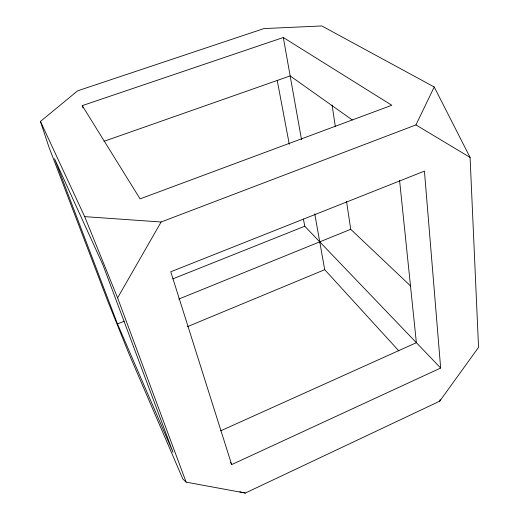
<?xml version="1.0" encoding="UTF-8"?>
<svg xmlns="http://www.w3.org/2000/svg" width="519" height="519" viewBox="0 0 519 519"><rect width="100%" height="100%" fill="white"/><g stroke="black" fill="none" stroke-linecap="round" stroke-linejoin="round"><path stroke-width="0.78" d="M439.723 401.174L478.55 347.36L470.084 157.439L434.228 86.978L321.799 25.95L263.912 28.584L77.629 90.825L40.45 121.433L48.747 146.559L108.023 301.747L128.783 353.322L182.85 479.005L186.126 482.132L245.312 493.05L439.723 401.174L440.164 399.63M40.45 121.433L84.681 216.637L161.104 222.002L415.94 124.917L434.228 86.978M186.126 482.132L117.605 297.88L161.104 222.002M231.662 464.602L440.663 368.029L424.438 171.121L170.757 271.781L231.662 464.602L230.566 462.461M220.731 430.809L416.374 342.683L399.565 180.301M187.288 326.723L324.712 269.685L398.851 350.876M117.495 323.94L173.035 452.296L102.983 264.988L54.527 158.691L117.495 323.94L124.184 321.229M178.698 299.106L350.721 229.294L410.698 286.086M172.769 278.898L304.757 226.219L440.663 368.029M103.936 141.33L290.153 75.917L352.284 119.967M82.255 105.629L283.309 37.511L391.8 105.266L140.072 198.874L82.255 105.629L83.034 107.907M239.778 491.804L245.312 493.05M415.94 124.917L470.084 157.439M84.681 216.637L117.605 297.88M277.256 80.555L289.278 144.237M303.401 219.057L304.757 226.219M283.309 37.511L301.539 139.741M314.767 213.938L324.712 269.685M332.108 105.052L335.345 126.694M346.517 201.242L350.721 229.294"/></g></svg>
